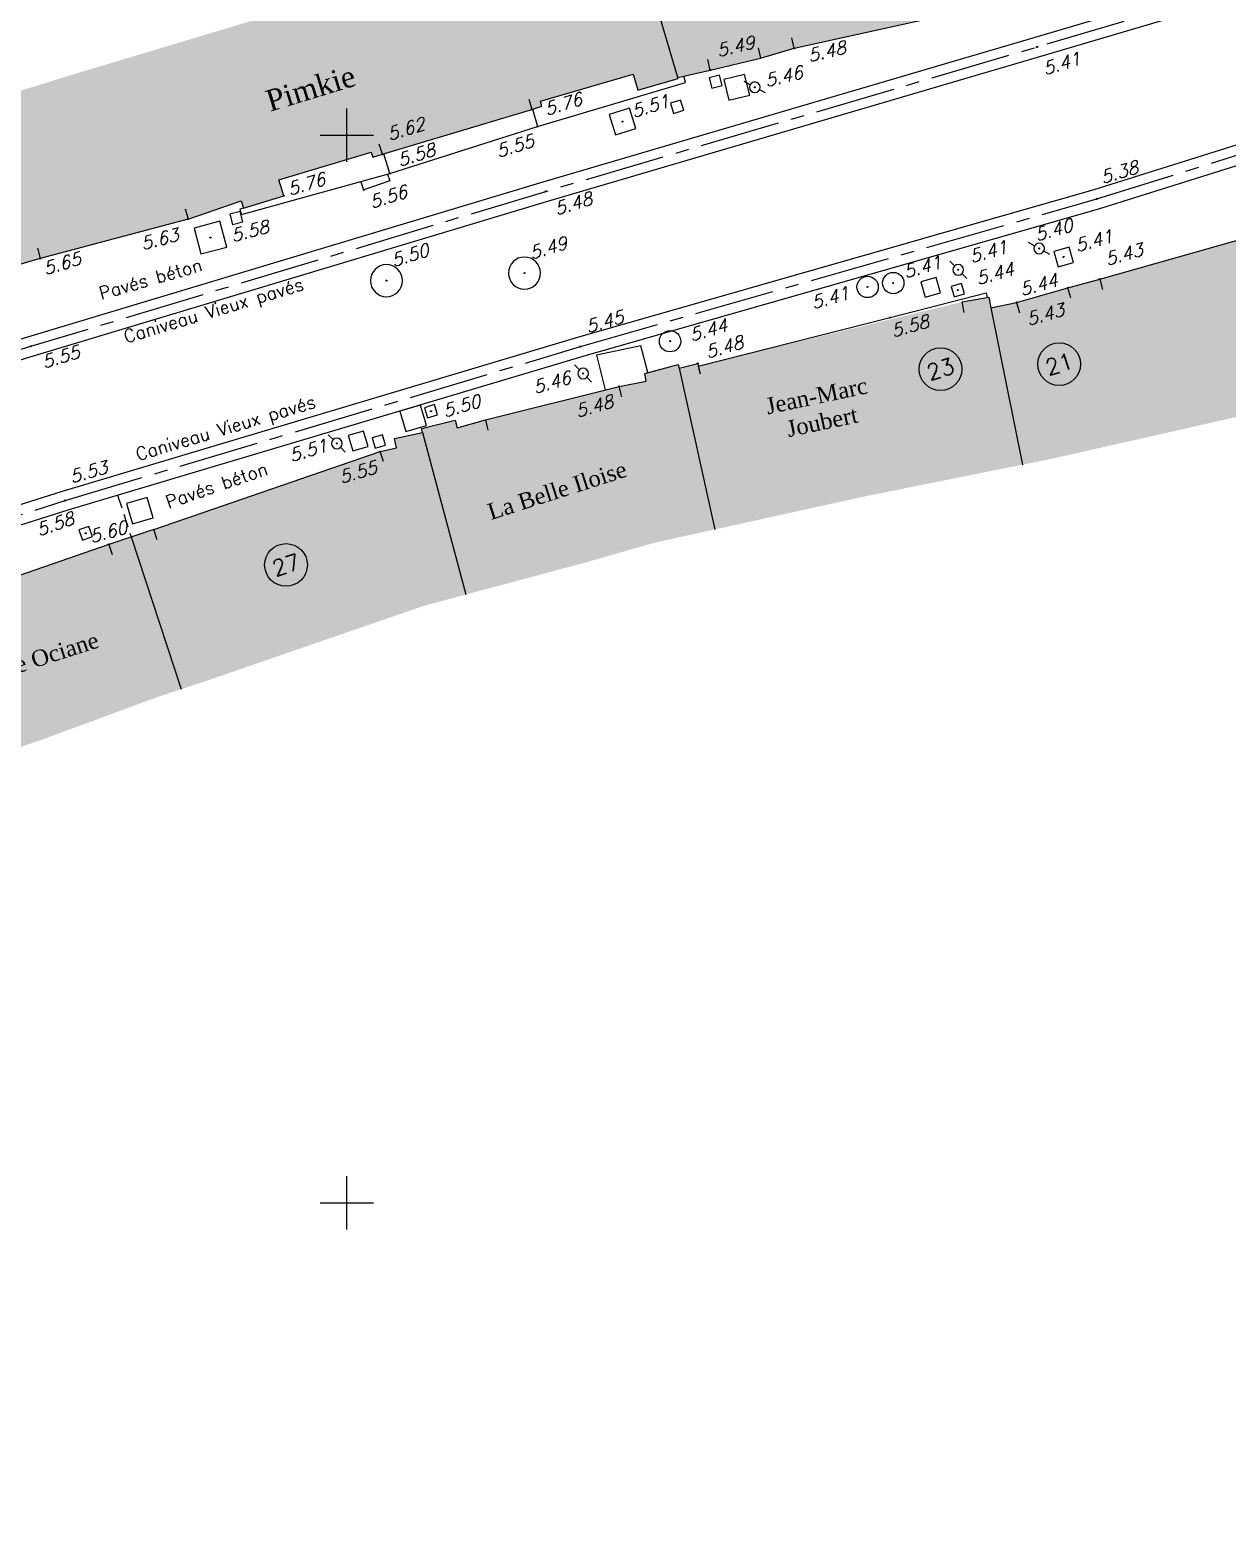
# Model space of a CAD drawing. Header units: metres. Extents: x 1379206 to 1379549, y 5225925 to 5226061.
# Drawn here: x 1379394.06 to 1379416.49, y 5225973.94 to 5226001.97 of the extents above; entities that cross this region are included whole.
import ezdxf
from ezdxf.enums import TextEntityAlignment as Align

# ---------------------------------------------------------------- set-up
doc = ezdxf.new("R2010")
doc.units = ezdxf.units.M
doc.header["$LTSCALE"] = 2
doc.header["$PDMODE"] = 32
doc.header["$PDSIZE"] = 0.02
doc.linetypes.add('AXES2', pattern=[1.125, 0.75, -0.125, 0.125, -0.125])
doc.linetypes.add('CACHE2', pattern=[0.1875, 0.125, -0.0625])
doc.layers.get('0').update_dxf_attribs({"color": 2})
for name, color, linetype in [('AEP_BC_RON', 4, 'Continuous'), ('BA_COMMERC', 7, 'Continuous'), ('BA_SEUIL', 8, 'Continuous'), ('BA_TRAPPE', 7, 'Continuous'), ('BA_VITRINE', 6, 'Continuous'), ('BORD_CC1', 7, 'AXES2'), ('BORD_REVET', 7, 'CACHE2'), ('EP_BRANCH', 5, 'Continuous'), ('EP_REGARD', 5, 'Continuous'), ('Etat des Lieux', 7, 'Continuous'), ('EU_BRANCH', 3, 'Continuous'), ('EU_REGARD', 3, 'Continuous'), ('GDF_BC', 30, 'Continuous'), ('TopoAlt', 7, 'Continuous'), ('Topojis', 7, 'Continuous'), ('TXT_DETAIL', 7, 'Continuous'), ('TXT_N_VOIE', 7, 'Continuous'), ('TXT_NAT_BA', 7, 'Continuous'), ('TXT_NOM_BA', 7, 'Continuous')]:
    doc.layers.add(name, color=color, linetype=linetype)
doc.styles.get("Standard").update_dxf_attribs({"font": 'romans.shx'})
doc.styles.add('TNR', font='times.ttf', dxfattribs={"width": 0.999})

# ---------------------------------------------------------------- blocks, each defined once
blk = doc.blocks.new('Tcpoint')
at = {"color": 0}
blk.add_point((0, 0), dxfattribs=at)
at = {"layer": 'TopoAlt'}
blk.add_attdef('ALT', (0.2, 0.2), '', height=0.24, dxfattribs=at)
blk = doc.blocks.new('CB015')
at = {"color": 0}
blk.add_line((0, 0), (0, 0), dxfattribs=at)
blk.add_lwpolyline([(-0.25, -0.25), (-0.25, 0.25), (0.25, 0.25), (0.25, -0.25)], close=True, dxfattribs=at)
blk = doc.blocks.new('CB012')
at = {"color": 0}
blk.add_line((0, 0), (0, 0), dxfattribs=at)
blk.add_lwpolyline([(-0.1, -0.1), (-0.1, 0.1), (0.1, 0.1), (0.1, -0.1)], close=True, dxfattribs=at)
blk = doc.blocks.new('u014')
at = {"color": 0}
blk.add_line((0, 0), (0, 0), dxfattribs=at)
blk.add_circle((0, 0), 0.3, dxfattribs=at)
blk = doc.blocks.new('a001')
at = {"color": 0}
for points in [[(0.160355, 0.160355), (0.070711, 0.070711)], [(-0.070711, -0.070711), (-0.160355, -0.160355)]]:
    blk.add_lwpolyline(points, dxfattribs=at)
blk.add_circle((0, 0), 0.1, dxfattribs=at)
blk = doc.blocks.new('CB014')
at = {"color": 0}
blk.add_line((0, 0), (0, 0), dxfattribs=at)
blk.add_lwpolyline([(-0.2, -0.2), (-0.2, 0.2), (0.2, 0.2), (0.2, -0.2)], close=True, dxfattribs=at)
blk = doc.blocks.new('CB013')
at = {"color": 0}
blk.add_line((0, 0), (0, 0), dxfattribs=at)
blk.add_lwpolyline([(-0.15, -0.15), (-0.15, 0.15), (0.15, 0.15), (0.15, -0.15)], close=True, dxfattribs=at)

msp = doc.modelspace()

# ---------------------------------------------------------------- hatches: boundary and pattern name
at = {"layer": 'BA_COMMERC'}
h = msp.add_hatch(color=9, dxfattribs=at)
edge = h.paths.add_edge_path()
edge.add_line((1379365.423, 5225982.738), (1379365.419, 5225982.751))
edge.add_line((1379365.419, 5225982.751), (1379365.337, 5225982.728))
edge.add_line((1379365.337, 5225982.728), (1379365.287, 5225982.692))
edge.add_line((1379365.287, 5225982.692), (1379365.169, 5225982.658))
edge.add_line((1379365.169, 5225982.658), (1379363.747, 5225982.213))
edge.add_line((1379363.747, 5225982.213), (1379363.63, 5225982.173))
edge.add_line((1379363.63, 5225982.173), (1379363.569, 5225982.174))
edge.add_line((1379363.569, 5225982.174), (1379363.489, 5225982.147))
edge.add_line((1379363.489, 5225982.147), (1379363.499, 5225982.113))
edge.add_line((1379363.499, 5225982.113), (1379363.194, 5225982.017))
edge.add_line((1379363.194, 5225982.017), (1379363.167, 5225982.102))
edge.add_line((1379363.167, 5225982.102), (1379362.965, 5225982.023))
edge.add_line((1379362.965, 5225982.023), (1379363.004, 5225981.913))
edge.add_line((1379363.004, 5225981.913), (1379359.86, 5225980.921))
edge.add_line((1379359.86, 5225980.921), (1379359.831, 5225981.015))
edge.add_line((1379359.831, 5225981.015), (1379359.614, 5225980.933))
edge.add_line((1379359.614, 5225980.933), (1379359.648, 5225980.83))
edge.add_line((1379359.648, 5225980.83), (1379358.797, 5225980.552))
edge.add_line((1379358.797, 5225980.552), (1379358.76, 5225980.664))
edge.add_line((1379358.76, 5225980.664), (1379358.558, 5225980.599))
edge.add_line((1379358.558, 5225980.599), (1379358.58, 5225980.532))
edge.add_line((1379358.58, 5225980.532), (1379358.217, 5225980.422))
edge.add_line((1379358.217, 5225980.422), (1379358.237, 5225980.355))
edge.add_line((1379358.237, 5225980.355), (1379357.996, 5225980.282))
edge.add_line((1379357.996, 5225980.282), (1379357.975, 5225980.349))
edge.add_line((1379357.975, 5225980.349), (1379357.395, 5225980.199))
edge.add_line((1379357.395, 5225980.199), (1379356.608, 5225979.944))
edge.add_line((1379356.608, 5225979.944), (1379356.13, 5225979.782))
edge.add_line((1379356.13, 5225979.782), (1379351.158, 5225978.211))
edge.add_line((1379351.158, 5225978.211), (1379350.963, 5225978.145))
edge.add_line((1379350.963, 5225978.145), (1379350.976, 5225978.107))
edge.add_line((1379350.976, 5225978.107), (1379350.597, 5225977.979))
edge.add_line((1379350.597, 5225977.979), (1379350.619, 5225977.902))
edge.add_line((1379350.619, 5225977.902), (1379350.345, 5225977.821))
edge.add_line((1379350.345, 5225977.821), (1379350.423, 5225977.556))
edge.add_line((1379350.423, 5225977.556), (1379349.318, 5225977.23))
edge.add_line((1379349.318, 5225977.23), (1379345.148, 5225976.004))
edge.add_line((1379345.148, 5225976.004), (1379344.546, 5225975.821))
edge.add_line((1379344.546, 5225975.821), (1379344.525, 5225975.888))
edge.add_line((1379344.525, 5225975.888), (1379343.908, 5225975.701))
edge.add_line((1379343.908, 5225975.701), (1379343.062, 5225975.435))
edge.add_line((1379343.062, 5225975.435), (1379341.872, 5225975.069))
edge.add_line((1379341.872, 5225975.069), (1379340.133, 5225974.533))
edge.add_line((1379340.133, 5225974.533), (1379339.034, 5225974.194))
edge.add_line((1379339.034, 5225974.194), (1379338.195, 5225973.947))
edge.add_line((1379338.195, 5225973.947), (1379338.18, 5225974.015))
edge.add_line((1379338.18, 5225974.015), (1379337.72, 5225973.913))
edge.add_line((1379337.72, 5225973.913), (1379336.854, 5225973.634))
edge.add_line((1379336.854, 5225973.634), (1379335.77, 5225973.285))
edge.add_line((1379335.77, 5225973.285), (1379335.291, 5225973.139))
edge.add_line((1379335.291, 5225973.139), (1379331.241, 5225971.901))
edge.add_line((1379331.241, 5225971.901), (1379326.805, 5225970.448))
edge.add_line((1379326.805, 5225970.448), (1379325.911, 5225970.11))
edge.add_arc((1379326.607, 5225969.128), 1.204, 125.3317, 197.0321)
edge.add_line((1379325.456, 5225968.775), (1379327.025, 5225963.592))
edge.add_line((1379327.025, 5225963.592), (1379328.786, 5225957.905))
edge.add_line((1379328.786, 5225957.905), (1379329.046, 5225957.064))
edge.add_line((1379329.046, 5225957.064), (1379329.479, 5225955.665))
edge.add_line((1379329.479, 5225955.665), (1379332.345, 5225956.553))
edge.add_line((1379332.345, 5225956.553), (1379331.912, 5225957.951))
edge.add_line((1379331.912, 5225957.951), (1379331.653, 5225958.788))
edge.add_line((1379331.653, 5225958.788), (1379328.843, 5225967.959))
edge.add_line((1379328.843, 5225967.959), (1379332.146, 5225969.041))
edge.add_line((1379332.146, 5225969.041), (1379335.954, 5225970.204))
edge.add_line((1379335.954, 5225970.204), (1379335.963, 5225970.16))
edge.add_line((1379335.963, 5225970.16), (1379339.9, 5225971.322))
edge.add_line((1379339.9, 5225971.322), (1379341.016, 5225971.666))
edge.add_line((1379341.016, 5225971.666), (1379342.529, 5225972.132))
edge.add_line((1379342.529, 5225972.132), (1379342.544, 5225972.08))
edge.add_line((1379342.544, 5225972.08), (1379346.007, 5225973.129))
edge.add_line((1379346.007, 5225973.129), (1379350.164, 5225974.352))
edge.add_line((1379350.164, 5225974.352), (1379354.152, 5225975.526))
edge.add_line((1379354.152, 5225975.526), (1379354.014, 5225975.979))
edge.add_line((1379354.014, 5225975.979), (1379355.997, 5225976.539))
edge.add_line((1379355.997, 5225976.539), (1379356.876, 5225976.769))
edge.add_line((1379356.876, 5225976.769), (1379358.531, 5225977.309))
edge.add_line((1379358.531, 5225977.309), (1379361.959, 5225978.423))
edge.add_line((1379361.959, 5225978.423), (1379362.373, 5225978.549))
edge.add_line((1379362.373, 5225978.549), (1379362.775, 5225978.695))
edge.add_line((1379362.775, 5225978.695), (1379364.493, 5225979.22))
edge.add_line((1379364.493, 5225979.22), (1379365.992, 5225979.711))
edge.add_line((1379365.992, 5225979.711), (1379366.711, 5225979.937))
edge.add_line((1379366.711, 5225979.937), (1379367.355, 5225980.128))
edge.add_line((1379367.355, 5225980.128), (1379370.256, 5225981.105))
edge.add_line((1379370.256, 5225981.105), (1379371.876, 5225981.609))
edge.add_line((1379371.876, 5225981.609), (1379371.877, 5225981.606))
edge.add_line((1379371.877, 5225981.606), (1379376.968, 5225983.066))
edge.add_line((1379376.968, 5225983.066), (1379380.018, 5225984.184))
edge.add_line((1379380.018, 5225984.184), (1379382.156, 5225984.802))
edge.add_line((1379382.156, 5225984.802), (1379384.561, 5225985.521))
edge.add_line((1379384.561, 5225985.521), (1379389.302, 5225986.993))
edge.add_line((1379389.302, 5225986.993), (1379390.874, 5225987.494))
edge.add_line((1379390.874, 5225987.494), (1379394.285, 5225988.674))
edge.add_line((1379394.285, 5225988.674), (1379396.497, 5225989.49))
edge.add_line((1379396.497, 5225989.49), (1379397.338, 5225989.766))
edge.add_line((1379397.338, 5225989.766), (1379401.445, 5225991.183))
edge.add_line((1379401.445, 5225991.183), (1379404.435, 5225991.984))
edge.add_line((1379404.435, 5225991.984), (1379405.751, 5225992.361))
edge.add_line((1379405.751, 5225992.361), (1379409.644, 5225993.219))
edge.add_line((1379409.644, 5225993.219), (1379413.258, 5225993.948))
edge.add_line((1379413.258, 5225993.948), (1379416.599, 5225994.704))
edge.add_line((1379416.599, 5225994.704), (1379418.074, 5225995.019))
edge.add_line((1379418.074, 5225995.019), (1379423.171, 5225996.366))
edge.add_line((1379423.171, 5225996.366), (1379425.055, 5225996.906))
edge.add_line((1379425.055, 5225996.906), (1379428.764, 5225997.996))
edge.add_line((1379428.764, 5225997.996), (1379431.934, 5225998.777))
edge.add_line((1379431.934, 5225998.777), (1379436.09, 5226000.014))
edge.add_line((1379436.09, 5226000.014), (1379438.774, 5226000.526))
edge.add_line((1379438.774, 5226000.526), (1379439.847, 5226000.744))
edge.add_line((1379439.847, 5226000.744), (1379443.158, 5226001.686))
edge.add_line((1379443.158, 5226001.686), (1379444.534, 5226002.17))
edge.add_line((1379444.534, 5226002.17), (1379445.391, 5226002.465))
edge.add_line((1379445.391, 5226002.465), (1379446.073, 5226002.7))
edge.add_line((1379446.073, 5226002.7), (1379449.639, 5226003.984))
edge.add_line((1379449.639, 5226003.984), (1379453.771, 5226005.739))
edge.add_line((1379453.771, 5226005.739), (1379457.388, 5226008.109))
edge.add_line((1379457.388, 5226008.109), (1379458.278, 5226008.559))
edge.add_line((1379458.278, 5226008.559), (1379461.652, 5226010.415))
edge.add_line((1379461.652, 5226010.415), (1379465.109, 5226012.308))
edge.add_line((1379465.109, 5226012.308), (1379464.938, 5226012.561))
edge.add_line((1379464.938, 5226012.561), (1379466.639, 5226013.61))
edge.add_line((1379466.639, 5226013.61), (1379467.343, 5226014.058))
edge.add_line((1379467.343, 5226014.058), (1379468.084, 5226014.582))
edge.add_line((1379468.084, 5226014.582), (1379468.83, 5226015.124))
edge.add_line((1379468.83, 5226015.124), (1379469.986, 5226015.911))
edge.add_line((1379469.986, 5226015.911), (1379470.875, 5226016.396))
edge.add_line((1379470.875, 5226016.396), (1379471.021, 5226016.109))
edge.add_line((1379471.021, 5226016.109), (1379474.337, 5226018.251))
edge.add_line((1379474.337, 5226018.251), (1379477.066, 5226019.895))
edge.add_line((1379477.066, 5226019.895), (1379478.684, 5226020.857))
edge.add_line((1379478.684, 5226020.857), (1379478.809, 5226020.913))
edge.add_line((1379478.809, 5226020.913), (1379479.843, 5226021.511))
edge.add_line((1379479.843, 5226021.511), (1379480.733, 5226022.044))
edge.add_line((1379480.733, 5226022.044), (1379482.84, 5226023.274))
edge.add_line((1379482.84, 5226023.274), (1379484.323, 5226022.057))
edge.add_line((1379484.323, 5226022.057), (1379484.329, 5226022.064))
edge.add_line((1379484.329, 5226022.064), (1379485.963, 5226020.656))
edge.add_line((1379485.963, 5226020.656), (1379485.986, 5226020.683))
edge.add_line((1379485.986, 5226020.683), (1379486.224, 5226020.479))
edge.add_line((1379486.224, 5226020.479), (1379485.922, 5226020.131))
edge.add_line((1379485.922, 5226020.131), (1379483.851, 5226017.834))
edge.add_line((1379483.851, 5226017.834), (1379486.08, 5226015.825))
edge.add_line((1379486.08, 5226015.825), (1379488.169, 5226018.144))
edge.add_line((1379488.169, 5226018.144), (1379490.515, 5226020.844))
edge.add_line((1379490.515, 5226020.844), (1379490.036, 5226021.181))
edge.add_line((1379490.036, 5226021.181), (1379489.471, 5226021.648))
edge.add_line((1379489.471, 5226021.648), (1379486.288, 5226024.374))
edge.add_line((1379486.288, 5226024.374), (1379485.639, 5226024.922))
edge.add_line((1379485.639, 5226024.922), (1379485.626, 5226024.907))
edge.add_line((1379485.626, 5226024.907), (1379485.498, 5226025.017))
edge.add_line((1379485.498, 5226025.017), (1379483.983, 5226026.252))
edge.add_line((1379483.983, 5226026.252), (1379483.825, 5226026.371))
edge.add_line((1379483.825, 5226026.371), (1379483.813, 5226026.356))
edge.add_line((1379483.813, 5226026.356), (1379483.503, 5226026.61))
edge.add_line((1379483.503, 5226026.61), (1379483.522, 5226026.633))
edge.add_line((1379483.522, 5226026.633), (1379483.219, 5226026.884))
edge.add_line((1379483.219, 5226026.884), (1379483.219, 5226026.914))
edge.add_line((1379483.219, 5226026.914), (1379483.09, 5226026.917))
edge.add_line((1379483.09, 5226026.917), (1379482.952, 5226026.892))
edge.add_line((1379482.952, 5226026.892), (1379482.936, 5226026.917))
edge.add_line((1379482.936, 5226026.917), (1379482.609, 5226026.709))
edge.add_line((1379482.609, 5226026.709), (1379482.636, 5226026.667))
edge.add_line((1379482.636, 5226026.667), (1379482.497, 5226026.585))
edge.add_line((1379482.497, 5226026.585), (1379482.507, 5226026.568))
edge.add_line((1379482.507, 5226026.568), (1379481.927, 5226026.215))
edge.add_line((1379481.927, 5226026.215), (1379479.206, 5226024.626))
edge.add_line((1379479.206, 5226024.626), (1379478.322, 5226024.097))
edge.add_line((1379478.322, 5226024.097), (1379477.441, 5226023.587))
edge.add_line((1379477.441, 5226023.587), (1379476.18, 5226022.858))
edge.add_line((1379476.18, 5226022.858), (1379475.526, 5226022.469))
edge.add_line((1379475.526, 5226022.469), (1379472.748, 5226020.797))
edge.add_line((1379472.748, 5226020.797), (1379472.175, 5226020.464))
edge.add_line((1379472.175, 5226020.464), (1379472.145, 5226020.525))
edge.add_line((1379472.145, 5226020.525), (1379471.253, 5226020.004))
edge.add_line((1379471.253, 5226020.004), (1379471.221, 5226020.056))
edge.add_line((1379471.221, 5226020.056), (1379470.397, 5226019.553))
edge.add_line((1379470.397, 5226019.553), (1379470.238, 5226019.466))
edge.add_line((1379470.238, 5226019.466), (1379470.066, 5226019.7))
edge.add_line((1379470.066, 5226019.7), (1379469.509, 5226019.289))
edge.add_line((1379469.509, 5226019.289), (1379469.491, 5226019.313))
edge.add_line((1379469.491, 5226019.313), (1379468.969, 5226018.933))
edge.add_line((1379468.969, 5226018.933), (1379466.336, 5226017.02))
edge.add_line((1379466.336, 5226017.02), (1379465.672, 5226016.55))
edge.add_line((1379465.672, 5226016.55), (1379465.047, 5226016.153))
edge.add_line((1379465.047, 5226016.153), (1379462.264, 5226014.437))
edge.add_line((1379462.264, 5226014.437), (1379461.733, 5226014.083))
edge.add_line((1379461.733, 5226014.083), (1379460.973, 5226013.607))
edge.add_line((1379460.973, 5226013.607), (1379460.731, 5226013.445))
edge.add_line((1379460.731, 5226013.445), (1379460.786, 5226013.362))
edge.add_line((1379460.786, 5226013.362), (1379460.209, 5226013.045))
edge.add_line((1379460.209, 5226013.045), (1379456.877, 5226011.213))
edge.add_line((1379456.877, 5226011.213), (1379456.548, 5226011.046))
edge.add_line((1379456.548, 5226011.046), (1379456.535, 5226011.073))
edge.add_line((1379456.535, 5226011.073), (1379456.327, 5226010.977))
edge.add_line((1379456.327, 5226010.977), (1379455.448, 5226010.489))
edge.add_line((1379455.448, 5226010.489), (1379455.295, 5226010.416))
edge.add_line((1379455.295, 5226010.416), (1379455.321, 5226010.362))
edge.add_line((1379455.321, 5226010.362), (1379454.801, 5226010.045))
edge.add_line((1379454.801, 5226010.045), (1379454.726, 5226010.197))
edge.add_line((1379454.726, 5226010.197), (1379454.274, 5226009.974))
edge.add_line((1379454.274, 5226009.974), (1379451.31, 5226008.294))
edge.add_line((1379451.31, 5226008.294), (1379450.867, 5226008.047))
edge.add_line((1379450.867, 5226008.047), (1379450.183, 5226007.65))
edge.add_line((1379450.183, 5226007.65), (1379449.785, 5226007.429))
edge.add_line((1379449.785, 5226007.429), (1379449.8, 5226007.402))
edge.add_line((1379449.8, 5226007.402), (1379449.703, 5226007.365))
edge.add_line((1379449.703, 5226007.365), (1379449.781, 5226007.198))
edge.add_line((1379449.781, 5226007.198), (1379448.652, 5226006.817))
edge.add_line((1379448.652, 5226006.817), (1379445.077, 5226005.53))
edge.add_line((1379445.077, 5226005.53), (1379443.082, 5226004.844))
edge.add_line((1379443.082, 5226004.844), (1379441.957, 5226004.443))
edge.add_line((1379441.957, 5226004.443), (1379441.944, 5226004.491))
edge.add_line((1379441.944, 5226004.491), (1379441.781, 5226004.447))
edge.add_line((1379441.781, 5226004.447), (1379441.755, 5226004.533))
edge.add_line((1379441.755, 5226004.533), (1379441.637, 5226004.497))
edge.add_line((1379441.637, 5226004.497), (1379441.658, 5226004.43))
edge.add_line((1379441.658, 5226004.43), (1379441.251, 5226004.306))
edge.add_line((1379441.251, 5226004.306), (1379441.232, 5226004.415))
edge.add_line((1379441.232, 5226004.415), (1379440.975, 5226004.371))
edge.add_line((1379440.975, 5226004.371), (1379440.996, 5226004.277))
edge.add_line((1379440.996, 5226004.277), (1379439.056, 5226003.845))
edge.add_line((1379439.056, 5226003.845), (1379437.313, 5226003.517))
edge.add_line((1379437.313, 5226003.517), (1379437.044, 5226003.467))
edge.add_line((1379437.044, 5226003.467), (1379437.051, 5226003.428))
edge.add_line((1379437.051, 5226003.428), (1379435.174, 5226002.996))
edge.add_line((1379435.174, 5226002.996), (1379435.039, 5226002.965))
edge.add_line((1379435.039, 5226002.965), (1379435.046, 5226002.935))
edge.add_line((1379435.046, 5226002.935), (1379434.899, 5226002.901))
edge.add_line((1379434.899, 5226002.901), (1379434.911, 5226002.851))
edge.add_line((1379434.911, 5226002.851), (1379434.698, 5226002.802))
edge.add_line((1379434.698, 5226002.802), (1379434.714, 5226002.734))
edge.add_line((1379434.714, 5226002.734), (1379434.067, 5226002.542))
edge.add_line((1379434.067, 5226002.542), (1379434.032, 5226002.677))
edge.add_line((1379434.032, 5226002.677), (1379433.994, 5226002.667))
edge.add_line((1379433.994, 5226002.667), (1379433.971, 5226002.754))
edge.add_line((1379433.971, 5226002.754), (1379433.664, 5226002.676))
edge.add_line((1379433.664, 5226002.676), (1379433.682, 5226002.606))
edge.add_line((1379433.682, 5226002.606), (1379433.624, 5226002.591))
edge.add_line((1379433.624, 5226002.591), (1379429.485, 5226001.625))
edge.add_line((1379429.485, 5226001.625), (1379429.185, 5226001.56))
edge.add_line((1379429.185, 5226001.56), (1379429.207, 5226001.465))
edge.add_line((1379429.207, 5226001.465), (1379429.168, 5226001.456))
edge.add_line((1379429.168, 5226001.456), (1379429.204, 5226001.336))
edge.add_line((1379429.204, 5226001.336), (1379428.428, 5226001.126))
edge.add_line((1379428.428, 5226001.126), (1379427.565, 5226000.91))
edge.add_line((1379427.565, 5226000.91), (1379426.685, 5226000.733))
edge.add_line((1379426.685, 5226000.733), (1379425.86, 5226000.472))
edge.add_line((1379425.86, 5226000.472), (1379424.623, 5226000.132))
edge.add_line((1379424.623, 5226000.132), (1379424.707, 5225999.931))
edge.add_line((1379424.707, 5225999.931), (1379424.218, 5225999.787))
edge.add_line((1379424.218, 5225999.787), (1379422.374, 5225999.258))
edge.add_line((1379422.374, 5225999.258), (1379420.12, 5225998.662))
edge.add_line((1379420.12, 5225998.662), (1379420.06, 5225998.864))
edge.add_line((1379420.06, 5225998.864), (1379418.607, 5225998.431))
edge.add_line((1379418.607, 5225998.431), (1379418.564, 5225998.575))
edge.add_line((1379418.564, 5225998.575), (1379418.052, 5225998.42))
edge.add_line((1379418.052, 5225998.42), (1379414.103, 5225997.302))
edge.add_line((1379414.103, 5225997.302), (1379413.505, 5225997.141))
edge.add_line((1379413.505, 5225997.141), (1379412.544, 5225996.864))
edge.add_line((1379412.544, 5225996.864), (1379412.062, 5225996.767))
edge.add_line((1379412.062, 5225996.767), (1379412.027, 5225996.964))
edge.add_line((1379412.027, 5225996.964), (1379411.529, 5225996.876))
edge.add_line((1379411.529, 5225996.876), (1379406.583, 5225995.673))
edge.add_line((1379406.583, 5225995.673), (1379406.571, 5225995.722))
edge.add_line((1379406.571, 5225995.722), (1379406.224, 5225995.636))
edge.add_line((1379406.224, 5225995.636), (1379406.206, 5225995.704))
edge.add_line((1379406.206, 5225995.704), (1379405.578, 5225995.537))
edge.add_line((1379405.578, 5225995.537), (1379405.607, 5225995.39))
edge.add_line((1379405.607, 5225995.39), (1379405.099, 5225995.29))
edge.add_line((1379405.099, 5225995.29), (1379402.594, 5225994.669))
edge.add_line((1379402.594, 5225994.669), (1379402.065, 5225994.514))
edge.add_line((1379402.065, 5225994.514), (1379402.03, 5225994.659))
edge.add_line((1379402.03, 5225994.659), (1379401.397, 5225994.504))
edge.add_line((1379401.397, 5225994.504), (1379401.416, 5225994.426))
edge.add_line((1379401.416, 5225994.426), (1379400.892, 5225994.319))
edge.add_line((1379400.892, 5225994.319), (1379400.928, 5225994.142))
edge.add_line((1379400.928, 5225994.142), (1379400.62, 5225994.072))
edge.add_line((1379400.62, 5225994.072), (1379396.381, 5225992.61))
edge.add_line((1379396.381, 5225992.61), (1379395.536, 5225992.332))
edge.add_line((1379395.536, 5225992.332), (1379391.861, 5225991.054))
edge.add_line((1379391.861, 5225991.054), (1379391.091, 5225990.791))
edge.add_line((1379391.091, 5225990.791), (1379391.075, 5225990.849))
edge.add_line((1379391.075, 5225990.849), (1379390.647, 5225990.737))
edge.add_line((1379390.647, 5225990.737), (1379390.682, 5225990.602))
edge.add_line((1379390.682, 5225990.602), (1379389.929, 5225990.341))
edge.add_line((1379389.929, 5225990.341), (1379388.402, 5225989.855))
edge.add_line((1379388.402, 5225989.855), (1379386.505, 5225989.266))
edge.add_line((1379386.505, 5225989.266), (1379386.462, 5225989.4))
edge.add_line((1379386.462, 5225989.4), (1379386.139, 5225989.295))
edge.add_line((1379386.139, 5225989.295), (1379385.39, 5225989.059))
edge.add_line((1379385.39, 5225989.059), (1379385.001, 5225988.94))
edge.add_line((1379385.001, 5225988.94), (1379384.349, 5225988.724))
edge.add_line((1379384.349, 5225988.724), (1379380.38, 5225987.485))
edge.add_line((1379380.38, 5225987.485), (1379380.12, 5225987.43))
edge.add_line((1379380.12, 5225987.43), (1379379.304, 5225987.16))
edge.add_line((1379379.304, 5225987.16), (1379378.885, 5225987.048))
edge.add_line((1379378.885, 5225987.048), (1379378.903, 5225986.98))
edge.add_line((1379378.903, 5225986.98), (1379378.833, 5225986.945))
edge.add_line((1379378.833, 5225986.945), (1379378.791, 5225987.069))
edge.add_line((1379378.791, 5225987.069), (1379378.29, 5225986.9))
edge.add_line((1379378.29, 5225986.9), (1379378.318, 5225986.815))
edge.add_line((1379378.318, 5225986.815), (1379378.243, 5225986.794))
edge.add_line((1379378.243, 5225986.794), (1379377.589, 5225986.583))
edge.add_line((1379377.589, 5225986.583), (1379376.645, 5225986.271))
edge.add_line((1379376.645, 5225986.271), (1379375.407, 5225985.867))
edge.add_line((1379375.407, 5225985.867), (1379374.556, 5225985.599))
edge.add_line((1379374.556, 5225985.599), (1379374.536, 5225985.656))
edge.add_line((1379374.536, 5225985.656), (1379374.016, 5225985.475))
edge.add_line((1379374.016, 5225985.475), (1379374.059, 5225985.353))
edge.add_line((1379374.059, 5225985.353), (1379373.811, 5225985.281))
edge.add_line((1379373.811, 5225985.281), (1379373.792, 5225985.338))
edge.add_line((1379373.792, 5225985.338), (1379373.315, 5225985.179))
edge.add_line((1379373.315, 5225985.179), (1379369.545, 5225984.038))
edge.add_line((1379369.545, 5225984.038), (1379369.253, 5225983.933))
edge.add_line((1379369.253, 5225983.933), (1379369.231, 5225983.999))
edge.add_line((1379369.231, 5225983.999), (1379369.011, 5225983.926))
edge.add_line((1379369.011, 5225983.926), (1379369.033, 5225983.861))
edge.add_line((1379369.033, 5225983.861), (1379366.412, 5225983.004))
edge.add_line((1379366.412, 5225983.004), (1379366.383, 5225983.092))
edge.add_line((1379366.383, 5225983.092), (1379366.18, 5225983.025))
edge.add_line((1379366.18, 5225983.025), (1379366.202, 5225982.959))
edge.add_line((1379366.202, 5225982.959), (1379365.6, 5225982.764))
edge.add_line((1379365.6, 5225982.764), (1379365.591, 5225982.792))
edge.add_line((1379365.591, 5225982.792), (1379365.423, 5225982.738))
msp.add_hatch(color=9, dxfattribs=at).paths.add_polyline_path([(1379326.387, 5226004.11), (1379326.101, 5226003.045), (1379325.205, 5225999.652), (1379325.835, 5225999.588), (1379327.066, 5225999.464), (1379329.367, 5225999.205), (1379329.371, 5225999.242), (1379335.777, 5225998.647), (1379335.771, 5225998.583), (1379342.016, 5225997.962), (1379345.681, 5225997.615), (1379345.38, 5225995.104), (1379345.423, 5225995.098), (1379345.036, 5225992.226), (1379344.677, 5225989.225), (1379344.658, 5225989.227), (1379344.49, 5225987.796), (1379344.366, 5225986.814), (1379345.837, 5225987.23), (1379352.618, 5225988.639), (1379370.919, 5225993.761), (1379394.965, 5226001.165), (1379399.888, 5226002.643), (1379408.119, 5226005.072), (1379407.795, 5226005.733), (1379412, 5226006.939), (1379412.658, 5226007.137), (1379412.602, 5226007.543), (1379412.498, 5226008.725), (1379412.073, 5226012.931), (1379411.697, 5226017.094), (1379414.682, 5226017.399), (1379414.89, 5226015.36), (1379415.039, 5226015.374), (1379415.092, 5226014.826), (1379415.022, 5226014.819), (1379415.183, 5226013.304), (1379415.213, 5226013.307), (1379415.274, 5226012.761), (1379415.154, 5226012.75), (1379415.325, 5226010.818), (1379415.444, 5226010.829), (1379415.5, 5226010.245), (1379415.361, 5226010.232), (1379415.502, 5226008.837), (1379415.641, 5226008.851), (1379415.694, 5226008.322), (1379415.867, 5226006.634), (1379415.91, 5226006.324), (1379415.715, 5226006.084), (1379414.908, 5226004.88), (1379414.74, 5226004.622), (1379414.463, 5226004.546), (1379412.845, 5226004.06), (1379412.067, 5226003.837), (1379412.568, 5226002.817), (1379412.596, 5226002.828), (1379412.674, 5226002.637), (1379411.671, 5226002.353), (1379408.377, 5226001.626), (1379407.751, 5226001.439), (1379406.808, 5226001.219), (1379406.201, 5226001.081), (1379406.206, 5226001.062), (1379405.447, 5226000.844), (1379405.361, 5226001.142), (1379403.626, 5226000.635), (1379403.654, 5226000.539), (1379403.464, 5226000.482), (1379400.664, 5225999.64), (1379400.484, 5225999.585), (1379400.455, 5225999.681), (1379398.724, 5225999.161), (1379398.815, 5225998.865), (1379398.061, 5225998.632), (1379398.019, 5225998.766), (1379397.022, 5225998.426), (1379394.253, 5225997.687), (1379393.388, 5225997.438), (1379393.395, 5225997.411), (1379393.183, 5225997.352), (1379392.334, 5225997.094), (1379392.047, 5225997.006), (1379392.069, 5225996.919), (1379391.08, 5225996.666), (1379387.181, 5225995.539), (1379386.401, 5225995.315), (1379382.499, 5225994.173), (1379382.076, 5225994.044), (1379381.312, 5225993.841), (1379377.887, 5225992.792), (1379377.409, 5225992.649), (1379376.553, 5225992.389), (1379375.652, 5225992.115), (1379375.562, 5225992.411), (1379372.882, 5225991.397), (1379372.782, 5225991.355), (1379372.083, 5225991.136), (1379372.129, 5225990.994), (1379371.801, 5225990.887), (1379371.351, 5225990.755), (1379367.884, 5225989.578), (1379367.617, 5225989.493), (1379367.629, 5225989.455), (1379367.219, 5225989.343), (1379362.992, 5225988.096), (1379361.915, 5225987.786), (1379361.882, 5225987.901), (1379361.544, 5225987.803), (1379360.762, 5225987.575), (1379360.438, 5225987.515), (1379360.416, 5225987.633), (1379359.585, 5225987.47), (1379358.002, 5225987.02), (1379356.279, 5225986.542), (1379356.35, 5225986.274), (1379356.122, 5225986.22), (1379356.137, 5225986.172), (1379355.635, 5225986.018), (1379354.671, 5225985.757), (1379354.413, 5225985.696), (1379354.435, 5225985.599), (1379353.78, 5225985.449), (1379353.758, 5225985.552), (1379348.531, 5225984.426), (1379347.733, 5225984.273), (1379347.725, 5225984.312), (1379347.391, 5225984.248), (1379347.311, 5225984.53), (1379346.653, 5225984.344), (1379343.115, 5225983.343), (1379342.536, 5225983.843), (1379342.504, 5225983.806), (1379342.444, 5225983.859), (1379342.476, 5225983.896), (1379341.757, 5225984.517), (1379341.725, 5225984.48), (1379341.665, 5225984.533), (1379341.697, 5225984.57), (1379341.116, 5225985.073), (1379341.195, 5225985.659), (1379341.512, 5225988.16), (1379341.858, 5225991.106), (1379341.818, 5225991.112), (1379341.829, 5225991.191), (1379341.869, 5225991.186), (1379342.049, 5225992.526), (1379342.01, 5225992.531), (1379342.02, 5225992.61), (1379342.06, 5225992.605), (1379342.337, 5225994.918), (1379341.727, 5225994.976), (1379333.056, 5225995.838), (1379332.507, 5225995.878), (1379332.513, 5225995.937), (1379332.078, 5225995.978), (1379332.071, 5225995.903), (1379330.95, 5225996.007), (1379326.748, 5225996.481), (1379325.534, 5225996.603), (1379323.414, 5225996.817), (1379322.731, 5225996.88), (1379322.522, 5225997.167), (1379321.755, 5225998.376), (1379322.05, 5225999.452), (1379323.202, 5226003.817), (1379323.49, 5226004.889)])

# ---------------------------------------------------------------- linework, layer by layer
for points in [[(1379406.201, 5226001.081), (1379405.271, 5226004.232)], [(1379407.706, 5226001.634), (1379407.751, 5226001.439), (1379408.377, 5226001.626), (1379408.334, 5226001.822)], [(1379405.361, 5226001.142), (1379405.447, 5226000.844), (1379406.206, 5226001.062), (1379406.201, 5226001.081), (1379406.808, 5226001.219), (1379406.762, 5226001.414)], [(1379403.407, 5226000.673), (1379403.464, 5226000.482), (1379403.654, 5226000.539), (1379403.626, 5226000.635)], [(1379400.455, 5225999.681), (1379400.484, 5225999.585), (1379400.664, 5225999.64), (1379400.606, 5225999.831)], [(1379396.97, 5225998.619), (1379397.022, 5225998.426), (1379398.019, 5225998.766), (1379398.061, 5225998.632), (1379398.815, 5225998.865), (1379398.724, 5225999.161)], [(1379394.201, 5225997.881), (1379394.253, 5225997.687), (1379393.388, 5225997.438), (1379393.395, 5225997.411), (1379393.183, 5225997.352), (1379393.125, 5225997.543)], [(1379411.564, 5225996.679), (1379411.529, 5225996.876), (1379412.027, 5225996.964), (1379412.062, 5225996.767), (1379412.544, 5225996.864), (1379412.6, 5225996.672)], [(1379412.062, 5225996.767), (1379412.655, 5225993.826)], [(1379405.147, 5225995.096), (1379405.099, 5225995.29), (1379405.607, 5225995.39), (1379405.578, 5225995.537), (1379406.206, 5225995.704), (1379406.224, 5225995.636), (1379406.571, 5225995.722), (1379406.583, 5225995.673), (1379406.619, 5225995.527)], [(1379406.224, 5225995.636), (1379406.89, 5225992.612)], [(1379400.685, 5225993.883), (1379400.62, 5225994.072), (1379400.928, 5225994.142), (1379400.892, 5225994.319), (1379401.416, 5225994.426), (1379401.397, 5225994.504), (1379402.03, 5225994.659), (1379402.065, 5225994.514), (1379402.594, 5225994.669), (1379402.642, 5225994.475)], [(1379401.416, 5225994.426), (1379402.229, 5225991.393)], [(1379396.446, 5225992.421), (1379396.381, 5225992.61), (1379395.536, 5225992.332), (1379395.601, 5225992.143)], [(1379395.958, 5225992.471), (1379396.894, 5225989.621)]]:
    msp.add_lwpolyline(points, dxfattribs=at)
at = {"layer": 'BA_COMMERC', "flags": 128}
msp.add_lwpolyline([(1379413.561, 5225996.949), (1379413.505, 5225997.141), (1379414.103, 5225997.302), (1379414.158, 5225997.11)], dxfattribs=at)
at = {"layer": 'BA_SEUIL', "flags": 128}
for points in [[(1379406.808, 5226001.219), (1379407.751, 5226001.439)], [(1379400.664, 5225999.64), (1379403.464, 5226000.482)], [(1379414.103, 5225997.302), (1379418.052, 5225998.42)], [(1379412.544, 5225996.864), (1379413.505, 5225997.141)], [(1379402.594, 5225994.669), (1379405.099, 5225995.29)], [(1379396.381, 5225992.61), (1379400.62, 5225994.072)], [(1379395.536, 5225992.332), (1379391.861, 5225991.054)]]:
    msp.add_lwpolyline(points, dxfattribs=at)
at = {"layer": 'BA_SEUIL'}
for points in [[(1379403.474, 5226000.485), (1379403.572, 5226000.161), (1379406.344, 5226000.987), (1379406.31, 5226001.106)], [(1379400.803, 5225999.281), (1379403.572, 5226000.161)], [(1379398.061, 5225998.632), (1379397.991, 5225998.61), (1379398.021, 5225998.514), (1379400.803, 5225999.281), (1379400.693, 5225999.648)], [(1379406.583, 5225995.673), (1379410.176, 5225996.582), (1379411.976, 5225997.048), (1379411.992, 5225996.958)]]:
    msp.add_lwpolyline(points, dxfattribs=at)
at = {"layer": 'BA_TRAPPE'}
for points in [[(1379400.759, 5225999.269), (1379400.803, 5225999.143), (1379400.316, 5225998.972), (1379400.26, 5225999.131)], [(1379405.64, 5225995.554), (1379405.508, 5225996.053), (1379404.678, 5225995.879), (1379404.84, 5225995.225)]]:
    msp.add_lwpolyline(points, dxfattribs=at)
at = {"layer": 'BA_VITRINE'}
for points in [[(1379408.377, 5226001.626), (1379411.671, 5226002.353)], [(1379403.626, 5226000.635), (1379405.361, 5226001.142)], [(1379398.724, 5225999.161), (1379400.455, 5225999.681)], [(1379397.022, 5225998.426), (1379394.253, 5225997.687)]]:
    msp.add_lwpolyline(points, dxfattribs=at)
at = {"layer": 'BORD_CC1', "linetype": 'Continuous', "flags": 128}
for points in [[(1379378.552, 5225991.448), (1379384.392, 5225993.267), (1379394.023, 5225996.221), (1379403.675, 5225999.123), (1379412.877, 5226001.829), (1379417.985, 5226003.34), (1379417.064, 5226006.235), (1379416.693, 5226011.217), (1379416.187, 5226016.714)], [(1379378.662, 5225991.095), (1379384.501, 5225992.914), (1379394.13, 5225995.867), (1379403.781, 5225998.769), (1379412.981, 5226001.474), (1379418.253, 5226003.034), (1379419.334, 5226002.131)]]:
    msp.add_lwpolyline(points, dxfattribs=at)
at = {"layer": 'BORD_CC1', "flags": 128}
msp.add_lwpolyline([(1379378.663, 5225991.289), (1379384.447, 5225993.09), (1379394.076, 5225996.044), (1379403.728, 5225998.946), (1379412.929, 5226001.651), (1379418.295, 5226003.239), (1379419.453, 5226002.273)], dxfattribs=at)
at = {"layer": 'BORD_CC1', "linetype": 'Continuous'}
for points in [[(1379379.459, 5225988.505), (1379385.521, 5225990.437), (1379394.668, 5225993.331), (1379404.324, 5225996.216), (1379413.997, 5225998.98), (1379418.06, 5226000.253), (1379419.446, 5226001.793)], [(1379379.571, 5225988.152), (1379385.633, 5225990.085), (1379394.777, 5225992.978), (1379404.428, 5225995.86), (1379414.103, 5225998.625), (1379418.268, 5225999.93), (1379419.721, 5226001.546)]]:
    msp.add_lwpolyline(points, dxfattribs=at)
at = {"layer": 'BORD_CC1'}
msp.add_lwpolyline([(1379379.571, 5225988.346), (1379385.577, 5225990.261), (1379394.722, 5225993.155), (1379404.376, 5225996.038), (1379414.05, 5225998.803), (1379418.164, 5226000.092), (1379419.583, 5226001.669)], dxfattribs=at)
at = {"layer": 'BORD_REVET'}
msp.add_lwpolyline([(1379395.701, 5225993.254), (1379395.958, 5225992.471)], dxfattribs=at)
at = {"layer": 'Etat des Lieux'}
for p, q in [((1379400, 5225999.5), (1379400, 5226000.5)), ((1379399.5, 5226000), (1379400.5, 5226000)), ((1379400, 5225979.5), (1379400, 5225980.5)), ((1379399.5, 5225980), (1379400.5, 5225980))]:
    msp.add_line(p, q, dxfattribs=at)
at = {"layer": 'TXT_N_VOIE'}
for centre in [(1379411.121, 5225995.616), (1379413.345, 5225995.71), (1379398.858, 5225991.947)]:
    msp.add_circle(centre, 0.4, dxfattribs=at)

# ---------------------------------------------------------------- block references
at = {"layer": 'AEP_BC_RON', "yscale": -1.000000000289614}
for p, rotation in [((1379407.642, 5226000.895), 17.11730501121479), ((1379412.969, 5225997.875), 15.96062195425645), ((1379411.453, 5225997.477), 359.5638940269182), ((1379404.425, 5225995.534), 359.5638940269182), ((1379399.81, 5225994.224), 359.5638940269182)]:
    msp.add_blockref('a001', p, dxfattribs=dict(at, rotation=rotation))
at = {"layer": 'EP_BRANCH', "yscale": -1.000000000289614}
for name, p, rotation in [('CB012', (1379406.908, 5226001), 13.58350276656727), ('CB012', (1379406.186, 5226000.532), 17.11730501121479), ('CB012', (1379397.929, 5225998.448), 14.78960026441978), ('CB015', (1379397.443, 5225998.079), 14.78960026441978), ('CB013', (1379413.427, 5225997.717), 15.96062195425645), ('CB012', (1379411.446, 5225997.096), 15.96062195425645), ('CB012', (1379401.574, 5225994.826), 16.3804512750246), ('CB012', (1379400.599, 5225994.26), 16.3804512750246), ('CB012', (1379395.104, 5225992.542), 19.18470501478353)]:
    msp.add_blockref(name, p, dxfattribs=dict(at, rotation=rotation))
at = {"layer": 'EP_REGARD', "yscale": -1.000000000289614, "rotation": 359.5638940269182}
msp.add_blockref('u014', (1379400.739, 5225997.273), dxfattribs=at)
at = {"layer": 'EU_BRANCH', "yscale": -1.000000000289614}
for name, p, rotation in [('CB014', (1379407.304, 5226000.893), 13.58350276656727), ('CB014', (1379405.164, 5226000.254), 17.11730501121479), ('CB013', (1379410.937, 5225997.147), 15.96062195425645), ('CB014', (1379401.241, 5225994.695), 16.3804512750246), ('CB013', (1379400.21, 5225994.27), 16.3804512750246), ('CB014', (1379396.118, 5225992.965), 16.3804512750246)]:
    msp.add_blockref(name, p, dxfattribs=dict(at, rotation=rotation))
at = {"layer": 'EU_REGARD', "yscale": -1.000000000289614, "rotation": 359.5638940269182}
msp.add_blockref('u014', (1379403.326, 5225997.415), dxfattribs=at)
at = {"layer": 'GDF_BC', "xscale": 0.6666666667827252, "yscale": 0.6666666665490153, "zscale": 0.6666666667784786, "rotation": 359.5638940002894}
for p in [(1379410.235, 5225997.227), (1379409.755, 5225997.156), (1379406.054, 5225996.139)]:
    msp.add_blockref('u014', p, dxfattribs=at)
at = {"layer": 'Topojis'}
ref = msp.add_blockref('Tcpoint', (1379406.808, 5226001.219), dxfattribs=dict(at, rotation=13.58350276656727))
ref.add_attrib('ALT', '5.49', (1379406.955, 5226001.461), dxfattribs={"layer": 'TopoAlt', "height": 0.24, "rotation": 13.5835, "oblique": 18})
ref = msp.add_blockref('Tcpoint', (1379408.377, 5226001.626), dxfattribs=dict(at, rotation=13.58350276656727))
ref.add_attrib('ALT', '5.48', (1379408.665, 5226001.364), dxfattribs={"layer": 'TopoAlt', "height": 0.24, "rotation": 13.5835, "oblique": 18})
ref = msp.add_blockref('Tcpoint', (1379412.929, 5226001.651), dxfattribs=dict(at, rotation=16.9602597203863))
ref.add_attrib('ALT', '5.41', (1379413.077, 5226001.12), dxfattribs={"layer": 'TopoAlt', "height": 0.24, "rotation": 16.9603, "oblique": 18})
ref = msp.add_blockref('Tcpoint', (1379407.642, 5226000.895), dxfattribs=dict(at, rotation=13.58350276656727))
ref.add_attrib('ALT', '5.46', (1379407.858, 5226000.899), dxfattribs={"layer": 'TopoAlt', "height": 0.24, "rotation": 13.5835, "oblique": 18})
ref = msp.add_blockref('Tcpoint', (1379403.464, 5226000.482), dxfattribs=dict(at, rotation=17.11730501121479))
ref.add_attrib('ALT', '5.76', (1379403.74, 5226000.361), dxfattribs={"layer": 'TopoAlt', "height": 0.24, "rotation": 17.1173, "oblique": 18})
ref = msp.add_blockref('Tcpoint', (1379405.164, 5226000.254), dxfattribs=dict(at, rotation=17.11730501121479))
ref.add_attrib('ALT', '5.51', (1379405.37, 5226000.321), dxfattribs={"layer": 'TopoAlt', "height": 0.24, "rotation": 17.1173, "oblique": 18})
ref = msp.add_blockref('Tcpoint', (1379400.664, 5225999.64), dxfattribs=dict(at, rotation=17.62684575429421))
ref.add_attrib('ALT', '5.62', (1379400.794, 5225999.891), dxfattribs={"layer": 'TopoAlt', "height": 0.24, "rotation": 17.6268, "oblique": 18})
ref = msp.add_blockref('Tcpoint', (1379403.572, 5226000.161), dxfattribs=dict(at, rotation=17.11730501121479))
ref.add_attrib('ALT', '5.55', (1379402.836, 5225999.574), dxfattribs={"layer": 'TopoAlt', "height": 0.24, "rotation": 17.1173, "oblique": 18})
ref = msp.add_blockref('Tcpoint', (1379400.803, 5225999.281), dxfattribs=dict(at, rotation=17.62684575429421))
ref.add_attrib('ALT', '5.58', (1379400.989, 5225999.405), dxfattribs={"layer": 'TopoAlt', "height": 0.24, "rotation": 17.6268, "oblique": 18})
ref = msp.add_blockref('Tcpoint', (1379414.05, 5225998.803), dxfattribs=dict(at, rotation=16.98445786138033))
ref.add_attrib('ALT', '5.38', (1379414.158, 5225999.083), dxfattribs={"layer": 'TopoAlt', "height": 0.24, "rotation": 16.9845, "oblique": 18})
ref = msp.add_blockref('Tcpoint', (1379398.815, 5225998.865), dxfattribs=dict(at, rotation=16.70925644479788))
ref.add_attrib('ALT', '5.76', (1379398.926, 5225998.864), dxfattribs={"layer": 'TopoAlt', "height": 0.24, "rotation": 16.7093, "oblique": 18})
ref = msp.add_blockref('Tcpoint', (1379400.316, 5225998.972), dxfattribs=dict(at, rotation=17.62684575429421))
ref.add_attrib('ALT', '5.56', (1379400.465, 5225998.619), dxfattribs={"layer": 'TopoAlt', "height": 0.24, "rotation": 17.6268, "oblique": 18})
ref = msp.add_blockref('Tcpoint', (1379403.728, 5225998.946), dxfattribs=dict(at, rotation=17.11730501121479))
ref.add_attrib('ALT', '5.48', (1379403.927, 5225998.494), dxfattribs={"layer": 'TopoAlt', "height": 0.24, "rotation": 17.1173, "oblique": 18})
ref = msp.add_blockref('Tcpoint', (1379397.022, 5225998.426), dxfattribs=dict(at, rotation=14.78960026441978))
ref.add_attrib('ALT', '5.63', (1379396.17, 5225997.843), dxfattribs={"layer": 'TopoAlt', "height": 0.24, "rotation": 14.7896, "oblique": 18})
ref = msp.add_blockref('Tcpoint', (1379397.443, 5225998.079), dxfattribs=dict(at, rotation=14.78960026441978))
ref.add_attrib('ALT', '5.58', (1379397.859, 5225997.992), dxfattribs={"layer": 'TopoAlt', "height": 0.24, "rotation": 14.7896, "oblique": 18})
ref = msp.add_blockref('Tcpoint', (1379412.969, 5225997.875), dxfattribs=dict(at, rotation=15.96062195425645))
ref.add_attrib('ALT', '5.40', (1379412.925, 5225998.008), dxfattribs={"layer": 'TopoAlt', "height": 0.24, "rotation": 15.9606, "oblique": 18})
ref = msp.add_blockref('Tcpoint', (1379413.427, 5225997.717), dxfattribs=dict(at, rotation=15.96062195425645))
ref.add_attrib('ALT', '5.41', (1379413.678, 5225997.806), dxfattribs={"layer": 'TopoAlt', "height": 0.24, "rotation": 15.9606, "oblique": 18})
ref = msp.add_blockref('Tcpoint', (1379400.739, 5225997.273), dxfattribs=dict(at, rotation=17.62684575429421))
ref.add_attrib('ALT', '5.50', (1379400.869, 5225997.524), dxfattribs={"layer": 'TopoAlt', "height": 0.24, "rotation": 17.6268, "oblique": 18})
ref = msp.add_blockref('Tcpoint', (1379403.326, 5225997.415), dxfattribs=dict(at, rotation=17.11730501121479))
ref.add_attrib('ALT', '5.49', (1379403.458, 5225997.665), dxfattribs={"layer": 'TopoAlt', "height": 0.24, "rotation": 17.1173, "oblique": 18})
ref = msp.add_blockref('Tcpoint', (1379411.453, 5225997.477), dxfattribs=dict(at, rotation=15.96062195425645))
ref.add_attrib('ALT', '5.41', (1379411.7, 5225997.6), dxfattribs={"layer": 'TopoAlt', "height": 0.24, "rotation": 15.9606, "oblique": 18})
ref = msp.add_blockref('Tcpoint', (1379414.103, 5225997.302), dxfattribs=dict(at, rotation=15.96062195425645))
ref.add_attrib('ALT', '5.43', (1379414.241, 5225997.55), dxfattribs={"layer": 'TopoAlt', "height": 0.24, "rotation": 15.9606, "oblique": 18})
ref = msp.add_blockref('Tcpoint', (1379394.253, 5225997.687), dxfattribs=dict(at, rotation=16.94554899275943))
ref.add_attrib('ALT', '5.65', (1379394.347, 5225997.374), dxfattribs={"layer": 'TopoAlt', "height": 0.24, "rotation": 16.9455, "oblique": 18})
ref = msp.add_blockref('Tcpoint', (1379410.235, 5225997.227), dxfattribs=dict(at, rotation=15.96062195425645))
ref.add_attrib('ALT', '5.41', (1379410.465, 5225997.314), dxfattribs={"layer": 'TopoAlt', "height": 0.24, "rotation": 15.9606, "oblique": 18})
ref = msp.add_blockref('Tcpoint', (1379411.446, 5225997.096), dxfattribs=dict(at, rotation=15.96062195425645))
ref.add_attrib('ALT', '5.44', (1379411.823, 5225997.188), dxfattribs={"layer": 'TopoAlt', "height": 0.24, "rotation": 15.9606, "oblique": 18})
ref = msp.add_blockref('Tcpoint', (1379412.544, 5225996.864), dxfattribs=dict(at, rotation=15.96062195425645))
ref.add_attrib('ALT', '5.44', (1379412.644, 5225996.982), dxfattribs={"layer": 'TopoAlt', "height": 0.24, "rotation": 15.9606, "oblique": 18})
ref = msp.add_blockref('Tcpoint', (1379409.755, 5225997.156), dxfattribs=dict(at, rotation=15.96062195425645))
ref.add_attrib('ALT', '5.41', (1379408.736, 5225996.737), dxfattribs={"layer": 'TopoAlt', "height": 0.24, "rotation": 15.9606, "oblique": 18})
ref = msp.add_blockref('Tcpoint', (1379413.505, 5225997.141), dxfattribs=dict(at, rotation=15.96062195425645))
ref.add_attrib('ALT', '5.43', (1379412.767, 5225996.426), dxfattribs={"layer": 'TopoAlt', "height": 0.24, "rotation": 15.9606, "oblique": 18})
ref = msp.add_blockref('Tcpoint', (1379404.376, 5225996.038), dxfattribs=dict(at, rotation=16.3804512750246))
ref.add_attrib('ALT', '5.45', (1379404.512, 5225996.286), dxfattribs={"layer": 'TopoAlt', "height": 0.24, "rotation": 16.3805, "oblique": 18})
ref = msp.add_blockref('Tcpoint', (1379406.054, 5225996.139), dxfattribs=dict(at, rotation=16.3804512750246))
ref.add_attrib('ALT', '5.44', (1379406.455, 5225996.13), dxfattribs={"layer": 'TopoAlt', "height": 0.24, "rotation": 16.3805, "oblique": 18})
ref = msp.add_blockref('Tcpoint', (1379410.176, 5225996.582), dxfattribs=dict(at, rotation=15.96062195425645))
ref.add_attrib('ALT', '5.58', (1379410.233, 5225996.207), dxfattribs={"layer": 'TopoAlt', "height": 0.24, "rotation": 15.9606, "oblique": 18})
ref = msp.add_blockref('Tcpoint', (1379406.571, 5225995.722), dxfattribs=dict(at, rotation=16.3804512750246))
ref.add_attrib('ALT', '5.48', (1379406.756, 5225995.812), dxfattribs={"layer": 'TopoAlt', "height": 0.24, "rotation": 16.3805, "oblique": 18})
ref = msp.add_blockref('Tcpoint', (1379394.076, 5225996.044), dxfattribs=dict(at, rotation=16.94554899275943))
ref.add_attrib('ALT', '5.55', (1379394.325, 5225995.623), dxfattribs={"layer": 'TopoAlt', "height": 0.24, "rotation": 16.9455, "oblique": 18})
ref = msp.add_blockref('Tcpoint', (1379404.425, 5225995.534), dxfattribs=dict(at, rotation=16.3804512750246))
ref.add_attrib('ALT', '5.46', (1379403.524, 5225995.15), dxfattribs={"layer": 'TopoAlt', "height": 0.24, "rotation": 16.3805, "oblique": 18})
ref = msp.add_blockref('Tcpoint', (1379401.574, 5225994.826), dxfattribs=dict(at, rotation=16.3804512750246))
ref.add_attrib('ALT', '5.50', (1379401.832, 5225994.707), dxfattribs={"layer": 'TopoAlt', "height": 0.24, "rotation": 16.3805, "oblique": 18})
ref = msp.add_blockref('Tcpoint', (1379405.099, 5225995.29), dxfattribs=dict(at, rotation=16.3804512750246))
ref.add_attrib('ALT', '5.48', (1379404.319, 5225994.703), dxfattribs={"layer": 'TopoAlt', "height": 0.24, "rotation": 16.3805, "oblique": 18})
ref = msp.add_blockref('Tcpoint', (1379399.81, 5225994.224), dxfattribs=dict(at, rotation=16.3804512750246))
ref.add_attrib('ALT', '5.51', (1379398.957, 5225993.875), dxfattribs={"layer": 'TopoAlt', "height": 0.24, "rotation": 16.3805, "oblique": 18})
ref = msp.add_blockref('Tcpoint', (1379400.62, 5225994.072), dxfattribs=dict(at, rotation=16.3804512750246))
ref.add_attrib('ALT', '5.55', (1379399.891, 5225993.467), dxfattribs={"layer": 'TopoAlt', "height": 0.24, "rotation": 16.3805, "oblique": 18})
ref = msp.add_blockref('Tcpoint', (1379394.722, 5225993.155), dxfattribs=dict(at, rotation=15.73585986188578))
ref.add_attrib('ALT', '5.53', (1379394.84, 5225993.475), dxfattribs={"layer": 'TopoAlt', "height": 0.24, "rotation": 15.7359, "oblique": 18})
ref = msp.add_blockref('Tcpoint', (1379395.104, 5225992.542), dxfattribs=dict(at, rotation=19.18470501478353))
ref.add_attrib('ALT', '5.58', (1379394.227, 5225992.48), dxfattribs={"layer": 'TopoAlt', "height": 0.24, "rotation": 19.1847, "oblique": 18})
ref = msp.add_blockref('Tcpoint', (1379395.536, 5225992.332), dxfattribs=dict(at, rotation=15.73585986188578))
ref.add_attrib('ALT', '5.60', (1379395.211, 5225992.352), dxfattribs={"layer": 'TopoAlt', "height": 0.24, "rotation": 15.7359, "oblique": 18})

# ---------------------------------------------------------------- texts
at = {"layer": 'TXT_DETAIL'}
for s, rotation, p in [('Pavés béton', 16.1416, (1379395.394, 5225996.913)), ('Caniveau Vieux pavés', 16.6939, (1379395.86, 5225996.1)), ('Caniveau Vieux pavés', 16.6939, (1379396.085, 5225993.897)), ('Pavés béton', 19.0333, (1379396.653, 5225993))]:
    msp.add_text(s, height=0.24, rotation=rotation, dxfattribs=at).set_placement(p)
at = {"layer": 'TXT_N_VOIE'}
for s, p in [('23', (1379411.121, 5225995.616)), ('21', (1379413.345, 5225995.71)), ('27', (1379398.858, 5225991.947))]:
    msp.add_text(s, height=0.3, rotation=17.7793, dxfattribs=at).set_placement(p, align=Align.MIDDLE_CENTER)
at = {"layer": 'TXT_NAT_BA', "style": 'TNR'}
for s, rotation, p in [('Jean-Marc', 11.8959, (1379408.799, 5225995.116)), ('Joubert', 11.8959, (1379408.902, 5225994.629)), ('La Belle Iloise', 17.7452, (1379403.937, 5225993.344)), ('Mutuelle Ociane', 17.7452, (1379393.868, 5225990.087))]:
    msp.add_text(s, height=0.304, rotation=rotation, dxfattribs=at).set_placement(p, align=Align.MIDDLE_CENTER)
at = {"layer": 'TXT_NOM_BA', "style": 'TNR'}
msp.add_text('Pimkie', height=0.4, rotation=16.9351, dxfattribs=at).set_placement((1379399.319, 5226000.877), align=Align.MIDDLE_CENTER)

doc.saveas('drawing.dxf')
